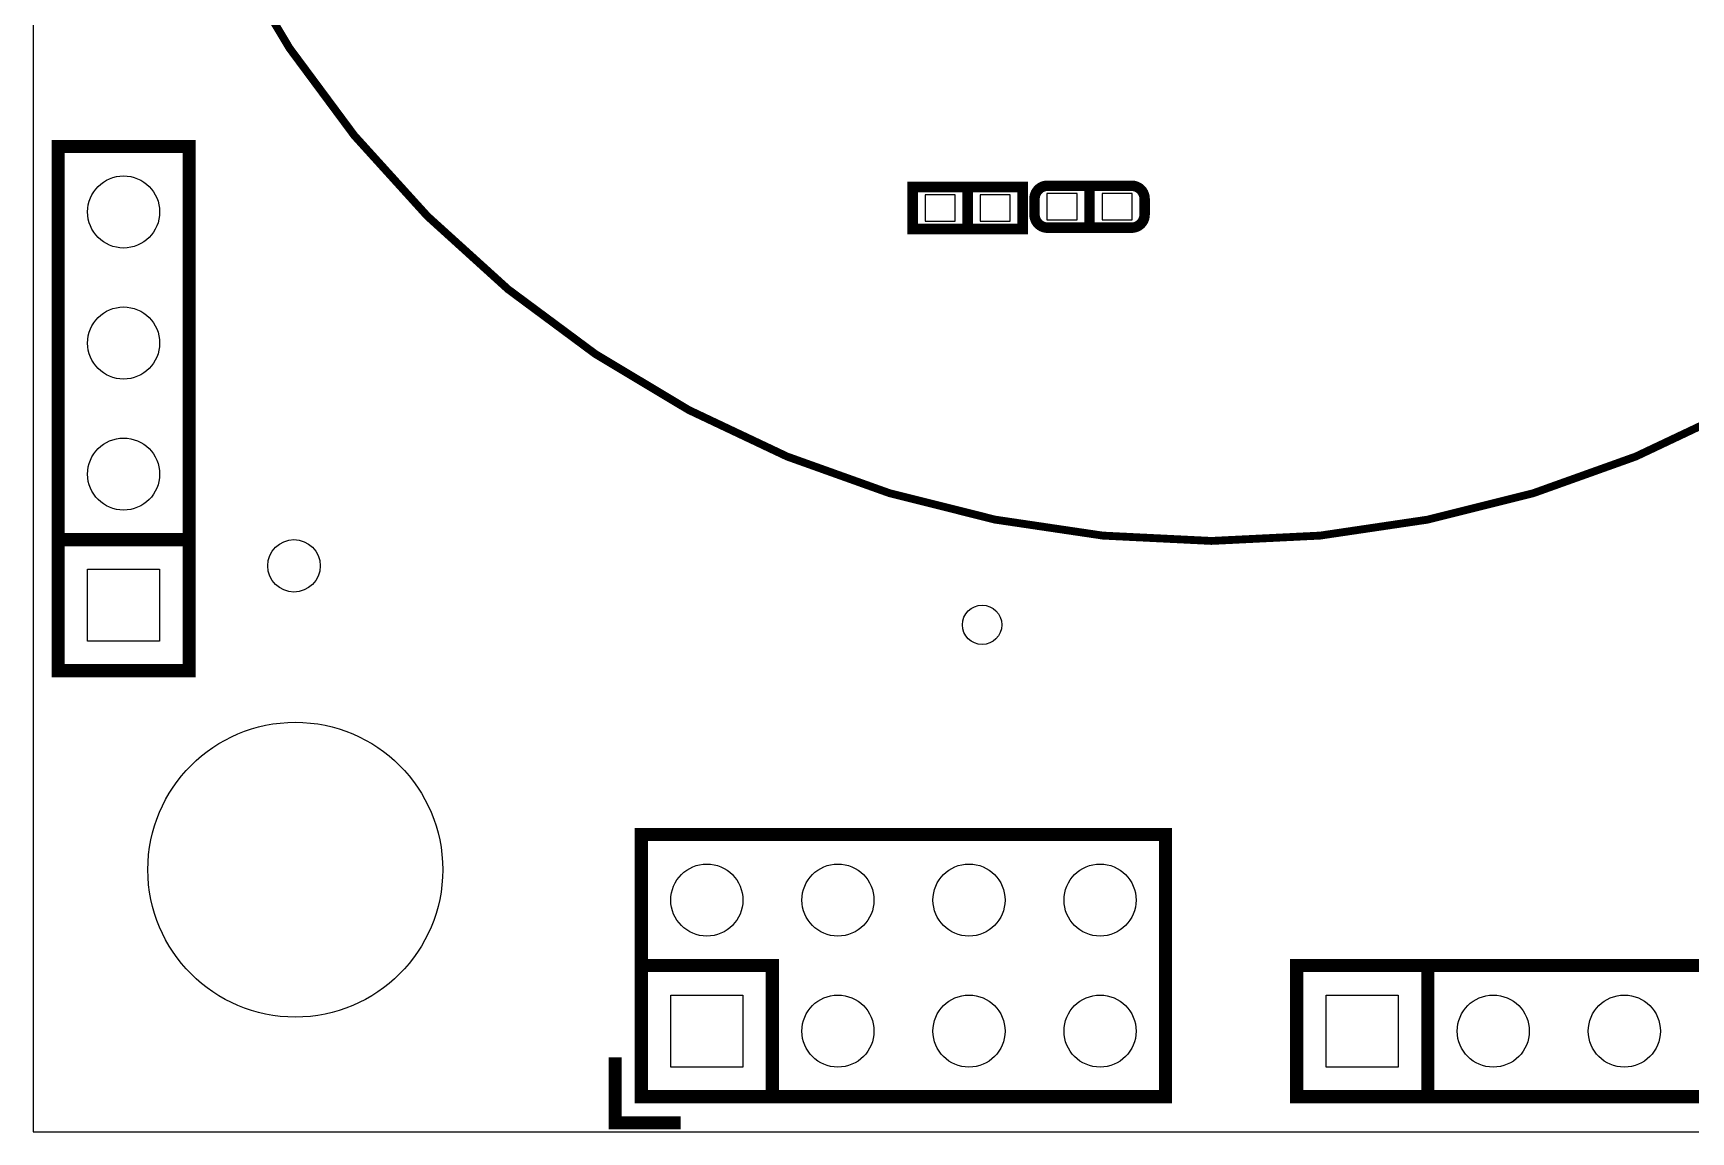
# Model space of a CAD drawing. Extents: x -163 to 81, y -104 to 74.
# Drawn here: x -125.32 to -93.2, y -63.93 to -42.64 of the extents above; entities that cross this region are included whole.
import ezdxf

# ---------------------------------------------------------------- set-up
doc = ezdxf.new("R2010")
doc.units = 0
for name, color, linetype in [('BG_OUTLINE', 254, 'CONTINUOUS'), ('PG_DISPLAY_TOP', 85, 'CONTINUOUS'), ('PG_SILKSCREEN_TOP', 7, 'CONTINUOUS'), ('PIN_TOP', 143, 'CONTINUOUS')]:
    doc.layers.add(name, color=color, linetype=linetype)

msp = doc.modelspace()

# ---------------------------------------------------------------- linework, layer by layer
at = {"layer": 'BG_OUTLINE'}
msp.add_lwpolyline([(-125.323854, -63.92799), (74.676, -63.92799), (74.676, 66.072004), (-125.323854, 66.072004)], close=True, dxfattribs=at)
at = {"layer": 'PG_DISPLAY_TOP'}
for points, const_width in [([(-102.489, -9.4996, 1), (-102.489, -52.4764, 1), (-102.489, -9.4996)], 0.1524), ([(-104.0384, -46.4058), (-105.664, -46.4058, -0.414214), (-105.918, -46.1518), (-105.918, -45.847, -0.414214), (-105.664, -45.593), (-104.0384, -45.593, -0.414214), (-103.7844, -45.847), (-103.7844, -46.1518, -0.414214), (-104.0384, -46.4058)], 0.2032)]:
    msp.add_lwpolyline(points, format="xyb", dxfattribs=dict(at, const_width=const_width))
at = {"layer": 'PG_DISPLAY_TOP', "const_width": 0.2032}
for points in [[(-106.1466, -46.4312), (-108.2802, -46.4312), (-108.2802, -45.6184), (-106.1466, -45.6184), (-106.1466, -46.4312)], [(-107.2134, -45.6184), (-107.2134, -46.4312)], [(-104.8512, -45.593), (-104.8512, -46.4058)]]:
    msp.add_lwpolyline(points, dxfattribs=at)
at = {"layer": 'PG_DISPLAY_TOP'}
for points in [[(-107.4547, -46.2788), (-107.4547, -45.7708), (-108.0389, -45.7708), (-108.0389, -46.2788)], [(-106.3879, -46.2788), (-106.3879, -45.7708), (-106.9721, -45.7708), (-106.9721, -46.2788)], [(-105.0925, -46.2534), (-105.0925, -45.7454), (-105.6767, -45.7454), (-105.6767, -46.2534)], [(-104.0257, -46.2534), (-104.0257, -45.7454), (-104.6099, -45.7454), (-104.6099, -46.2534)]]:
    msp.add_lwpolyline(points, close=True, dxfattribs=at)
at = {"layer": 'PG_SILKSCREEN_TOP', "const_width": 0.127}
for points in [[(-102.489, -9.4996, 1), (-102.489, -52.4764)], [(-102.489, -52.4764, 1), (-102.489, -9.4996)]]:
    msp.add_lwpolyline(points, format="xyb", dxfattribs=at)
at = {"layer": 'PG_SILKSCREEN_TOP', "const_width": 0.254}
for points in [[(-124.841, -54.991), (-124.841, -44.831), (-122.301, -44.831), (-122.301, -54.991), (-124.841, -54.991)], [(-124.841, -52.451), (-122.301, -52.451)], [(-113.538, -58.166), (-103.378, -58.166), (-103.378, -63.246), (-113.538, -63.246), (-113.538, -58.166)], [(-113.538, -60.706), (-110.998, -60.706), (-110.998, -63.246)], [(-100.838, -60.706), (-90.678, -60.706), (-90.678, -63.246), (-100.838, -63.246), (-100.838, -60.706)], [(-98.298, -60.706), (-98.298, -63.246)], [(-112.776, -63.754), (-114.046, -63.754), (-114.046, -62.484)]]:
    msp.add_lwpolyline(points, dxfattribs=at)
at = {"layer": 'PIN_TOP'}
for points in [[(-122.8725, -54.4195), (-124.2695, -54.4195), (-124.2695, -53.0225), (-122.8725, -53.0225)], [(-112.9665, -62.6745), (-112.9665, -61.2775), (-111.5695, -61.2775), (-111.5695, -62.6745)], [(-100.2665, -62.6745), (-100.2665, -61.2775), (-98.8695, -61.2775), (-98.8695, -62.6745)]]:
    msp.add_lwpolyline(points, close=True, dxfattribs=at)
for centre, radius in [((-123.571, -46.101), 0.6985), ((-123.571, -48.641), 0.6985), ((-123.571, -51.181), 0.6985), ((-120.269, -52.959), 0.508), ((-106.934, -54.102), 0.381), ((-120.243854, -58.84799), 2.8575), ((-112.268, -59.436), 0.6985), ((-109.728, -59.436), 0.6985), ((-107.188, -59.436), 0.6985), ((-104.648, -59.436), 0.6985), ((-109.728, -61.976), 0.6985), ((-107.188, -61.976), 0.6985), ((-104.648, -61.976), 0.6985), ((-97.028, -61.976), 0.6985), ((-94.488, -61.976), 0.6985)]:
    msp.add_circle(centre, radius, dxfattribs=at)

doc.saveas('drawing.dxf')
